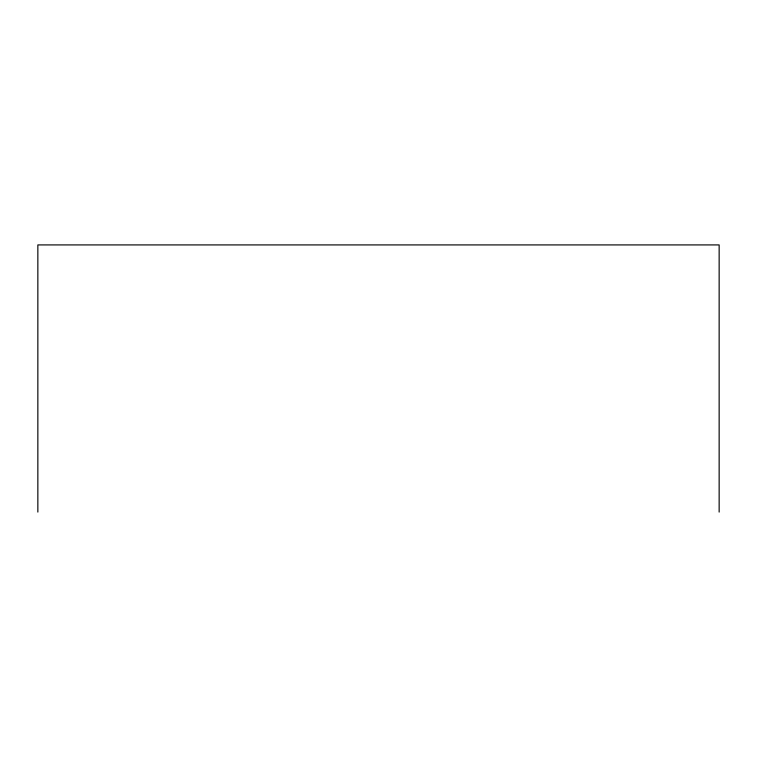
<?xml version="1.0" encoding="UTF-8"?>
<svg xmlns="http://www.w3.org/2000/svg" width="757" height="757" viewBox="0 0 757 757"><rect width="100%" height="100%" fill="white"/><g stroke="black" fill="none" stroke-linecap="round" stroke-linejoin="round"><path stroke-width="1.14" d="M719.15 512.082L719.15 244.918L37.85 244.918L37.85 512.082"/></g></svg>
